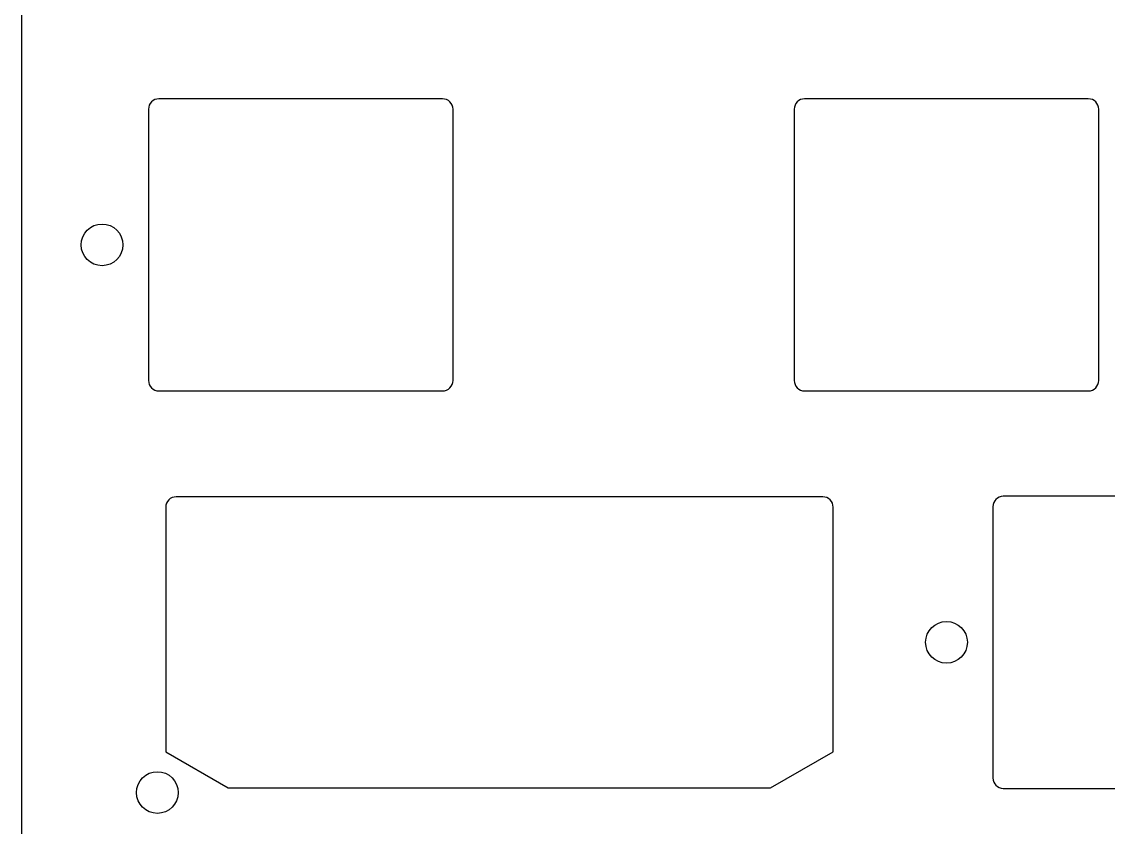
# Model space of a CAD drawing. Header units: millimetres. Extents: x -11 to 340, y -118 to 18.
# Drawn here: x -11 to 41.1, y -89.8 to -51.2 of the extents above; entities that cross this region are included whole.
import ezdxf

# ---------------------------------------------------------------- set-up
doc = ezdxf.new("R2010")
doc.units = ezdxf.units.MM
doc.header["$MEASUREMENT"] = 0
doc.layers.get('0').update_dxf_attribs({"linetype": 'CONTINUOUS'})
doc.layers.add('BLACK', color=7, linetype='CONTINUOUS')

msp = doc.modelspace()

# ---------------------------------------------------------------- linework, layer by layer
msp.add_lwpolyline([(-4.09375, -74.4875), (-4.09375, -86.2055), (-1.09375, -87.9375), (24.90625, -87.9375), (27.90625, -86.2055), (27.90625, -74.4875, 0.414213562), (27.40625, -73.9875), (-3.59375, -73.9875, 0.414212391)], format="xyb", close=True)
msp.add_circle((-4.49375, -88.1625), 1)
at = {"layer": 'BLACK', "linetype": 'Continuous'}
for p, q in [((-10.995, -109.9925), (-10.995, -45.435)), ((9.18125, -54.912499), (-4.41875, -54.912499)), ((40.1375, -54.9125), (26.5375, -54.9125)), ((-4.91875, -55.4125), (-4.91875, -68.412499)), ((9.68125, -68.412499), (9.68125, -55.412499)), ((26.0375, -55.4125), (26.0375, -68.4125)), ((40.6375, -68.4125), (40.6375, -55.4125)), ((-4.418749, -68.912499), (9.18125, -68.912499)), ((26.5375, -68.9125), (40.1375, -68.9125)), ((49.6625, -73.9625), (36.0625, -73.9625)), ((35.5625, -74.4625), (35.5625, -87.4625)), ((36.0625, -87.9625), (49.6625, -87.9625))]:
    msp.add_line(p, q, dxfattribs=at)
at = {"layer": 'BLACK'}
for centre in [(-7.14375, -61.9125), (33.3375, -80.9625)]:
    msp.add_circle(centre, 1, dxfattribs=at)
for centre, radius, start, end in [((-4.418749, -55.4125), 0.500001, 90.0001146, 180), ((9.181297, -55.412452), 0.499953, 359.9946137, 90.0053863), ((26.5375, -55.4125), 0.5, 90, 180), ((40.1375, -55.4125), 0.5, 0, 90), ((-4.418749, -68.412498), 0.500001, 180.0001146, 270), ((9.181257, -68.412502), 0.499993, 269.9991978, 0.0003438), ((26.5375, -68.4125), 0.5, 180, 270), ((40.1375, -68.4125), 0.5, 270, 0), ((36.0625, -74.4625), 0.5, 90, 180), ((36.0625, -87.4625), 0.5, 180, 270)]:
    msp.add_arc(centre, radius, start, end, dxfattribs=at)

doc.saveas('drawing.dxf')
